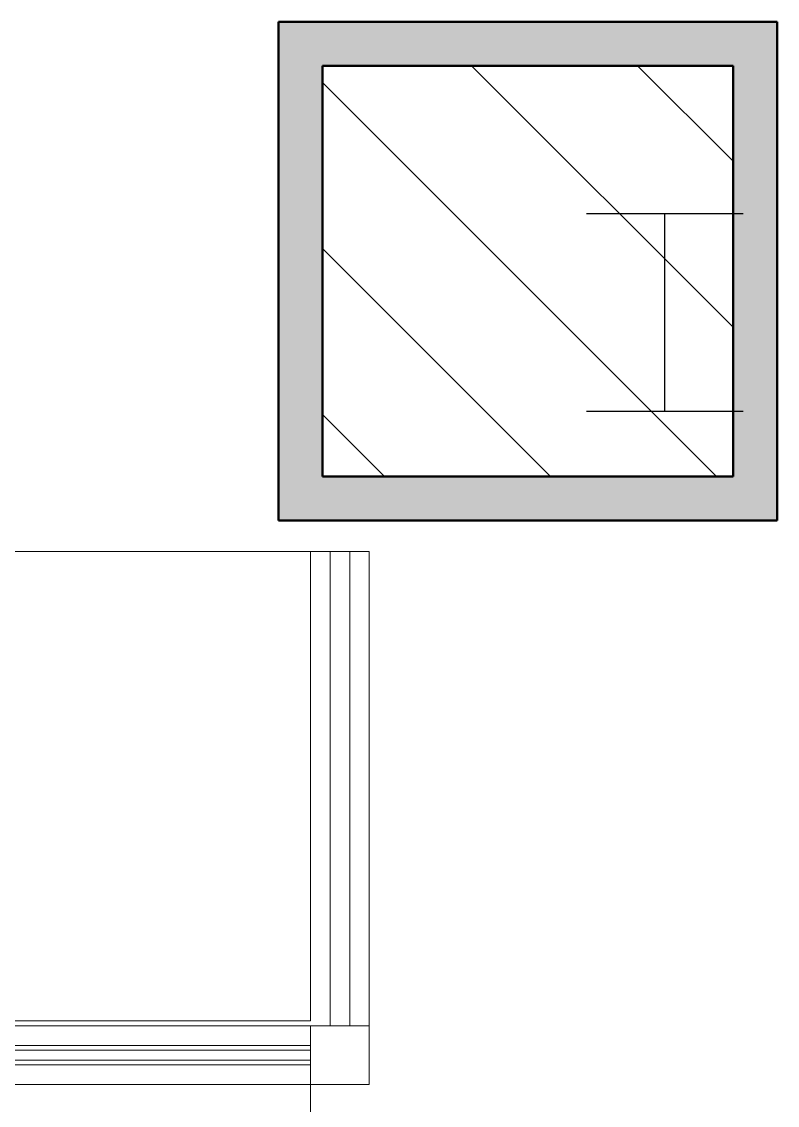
# Model space of a CAD drawing. Header units: inches. Extents: x -897 to 1409, y -1054 to 924.
# Drawn here: x 78.3 to 116.9, y 482 to 537.4 of the extents above; entities that cross this region are included whole.
import ezdxf

# ---------------------------------------------------------------- set-up
doc = ezdxf.new("R2010")
doc.units = ezdxf.units.IN
doc.header["$MEASUREMENT"] = 0
doc.linetypes.add('Hidden 1_8_', pattern=[0.1875, 0.125, -0.0625])
for name, color, linetype, lineweight in [('A-DETL-HDLN', 90, 'Hidden 1_8_', 9), ('A-DETL-THIN', 151, 'Continuous', 13), ('A-GENM', 13, 'Continuous', 9), ('A-WALL-PATT', 111, 'Continuous', 13), ('I-FURN', 30, 'Continuous', 9), ('I-WALL', 2, 'Continuous', 13), ('S-COLS', 52, 'Continuous', 13), ('S-COLS-SYMB', 171, 'Continuous', 20)]:
    doc.layers.add(name, color=color, linetype=linetype, lineweight=lineweight)

# ---------------------------------------------------------------- blocks, each defined once
blk = doc.blocks.new('W-Wide Flange-Column - W10X49-819827-7TH FLOOR TELECOM PLAN')
at = {"layer": 'S-COLS-SYMB', "color": 63, "lineweight": 25}
for p, q in [((-4.01, 5.05), (4.01, 5.05)), ((0, 5.05), (0, -5.05)), ((-4.01, -5.05), (4.01, -5.05))]:
    blk.add_line(p, q, dxfattribs=at)
blk = doc.blocks.new('5649_structural model_2019_rvt-1-7TH FLOOR TELECOM PLAN')
at = {"color": 123, "lineweight": 13, "rotation": 180}
blk.add_blockref('W-Wide Flange-Column - W10X49-819827-7TH FLOOR TELECOM PLAN', (111.148, 522.506), dxfattribs=at)
blk = doc.blocks.new('Generic Model Adjustable Table - Default-V66-7TH FLOOR TELECOM PLAN')
at = {"layer": 'A-GENM', "color": 53}
for p, q in [((-35.5, -12), (-35.5, 12)), ((-35.5, 12), (35.5, 12)), ((35.5, 12), (35.5, -12)), ((35.5, -12), (-35.5, -12))]:
    blk.add_line(p, q, dxfattribs=at)
blk = doc.blocks.new('Workstation 3D - Workstation 3D-5467613-7TH FLOOR TELECOM PLAN')
at = {"layer": 'I-FURN', "color": 53}
for p, q in [((46.5, -59), (46.5, 16)), ((45.5, -59), (45.5, 15)), ((43.5, 14), (43.5, -59)), ((44.5, 14.25), (44.5, -59)), ((44.75, 14), (44.75, -59)), ((45.25, -59), (45.25, 14)), ((43.5, 12), (43.5, -59)), ((43.5, -59), (28.5, -59)), ((43.5, -59), (44.5, -59)), ((44.5, -59), (44.75, -59)), ((44.75, -59), (45.25, -59)), ((45.25, -59), (45.5, -59)), ((45.5, -59), (46.5, -59))]:
    blk.add_line(p, q, dxfattribs=at)

msp = doc.modelspace()

# ---------------------------------------------------------------- hatches: boundary and pattern name
at = {"layer": 'A-WALL-PATT'}
for points in [[(91.398, 514.131), (93.648, 514.131), (93.648, 537.381), (91.398, 537.381), (91.398, 520.741)], [(93.648, 535.131), (114.648, 535.131), (114.648, 537.381), (93.648, 537.381)], [(114.648, 511.881), (116.898, 511.881), (116.898, 537.381), (114.648, 537.381), (114.648, 514.131)], [(114.648, 511.881), (114.648, 514.131), (91.398, 514.131), (91.398, 511.881), (97.223, 511.881)]]:
    msp.add_hatch(color=253, dxfattribs=at).paths.add_polyline_path(points, flags=0)
at = {"layer": 'S-COLS', "lineweight": 9}
h = msp.add_hatch(dxfattribs=at)
h.set_pattern_fill('FP_1', color=53, style=0, pattern_type=2)
h.set_pattern_definition([(135, (0, 0), (-4.24264, -4.24264), [])])
h.paths.add_polyline_path([(93.648, 514.131), (114.648, 514.131), (114.648, 535.131), (93.648, 535.131), (93.648, 520.741)], flags=0)

# ---------------------------------------------------------------- linework, layer by layer
at = {"layer": 'A-DETL-HDLN'}
msp.add_arc((-59.882, 398.968), 150.044, 301.67129, 36.71387, dxfattribs=at)
at = {"layer": 'A-DETL-THIN', "color": 53, "lineweight": 9}
for p, q in [((93.044, 510.289), (96.044, 510.289)), ((94.044, 510.289), (94.044, 486.037)), ((95.044, 510.289), (95.044, 486.037)), ((96.044, 483.037), (96.044, 510.289)), ((93.044, 486.037), (96.044, 486.037)), ((93.044, 483.037), (96.044, 483.037))]:
    msp.add_line(p, q, dxfattribs=at)
at = {"layer": 'I-WALL', "color": 213, "lineweight": 50}
for p, q in [((93.648, 537.381), (91.398, 537.381)), ((91.398, 537.381), (91.398, 514.131)), ((114.648, 537.381), (93.648, 537.381)), ((116.898, 537.381), (114.648, 537.381)), ((116.898, 511.881), (116.898, 537.381)), ((93.648, 514.131), (93.648, 535.131)), ((93.648, 535.131), (114.648, 535.131)), ((114.648, 535.131), (114.648, 514.131)), ((91.398, 514.131), (91.398, 511.881)), ((114.648, 514.131), (93.648, 514.131)), ((91.398, 511.881), (114.648, 511.881)), ((114.648, 511.881), (116.898, 511.881))]:
    msp.add_line(p, q, dxfattribs=at)
at = {"layer": 'S-COLS', "color": 133, "lineweight": 20}
for p, q in [((114.648, 535.131), (93.648, 535.131)), ((93.648, 535.131), (93.648, 514.131)), ((114.648, 514.131), (114.648, 535.131)), ((93.648, 514.131), (114.648, 514.131))]:
    msp.add_line(p, q, dxfattribs=at)

# ---------------------------------------------------------------- block references
at = {"lineweight": 5}
msp.add_blockref('5649_structural model_2019_rvt-1-7TH FLOOR TELECOM PLAN', (0, 0), dxfattribs=at)
at = {"color": 53, "lineweight": 9}
for name, p, rotation in [('Generic Model Adjustable Table - Default-V66-7TH FLOOR TELECOM PLAN', (57.544, 498.292), 180), ('Workstation 3D - Workstation 3D-5467613-7TH FLOOR TELECOM PLAN', (34.044, 439.537), 89.9999999999999)]:
    msp.add_blockref(name, p, dxfattribs=dict(at, rotation=rotation))

doc.saveas('drawing.dxf')
